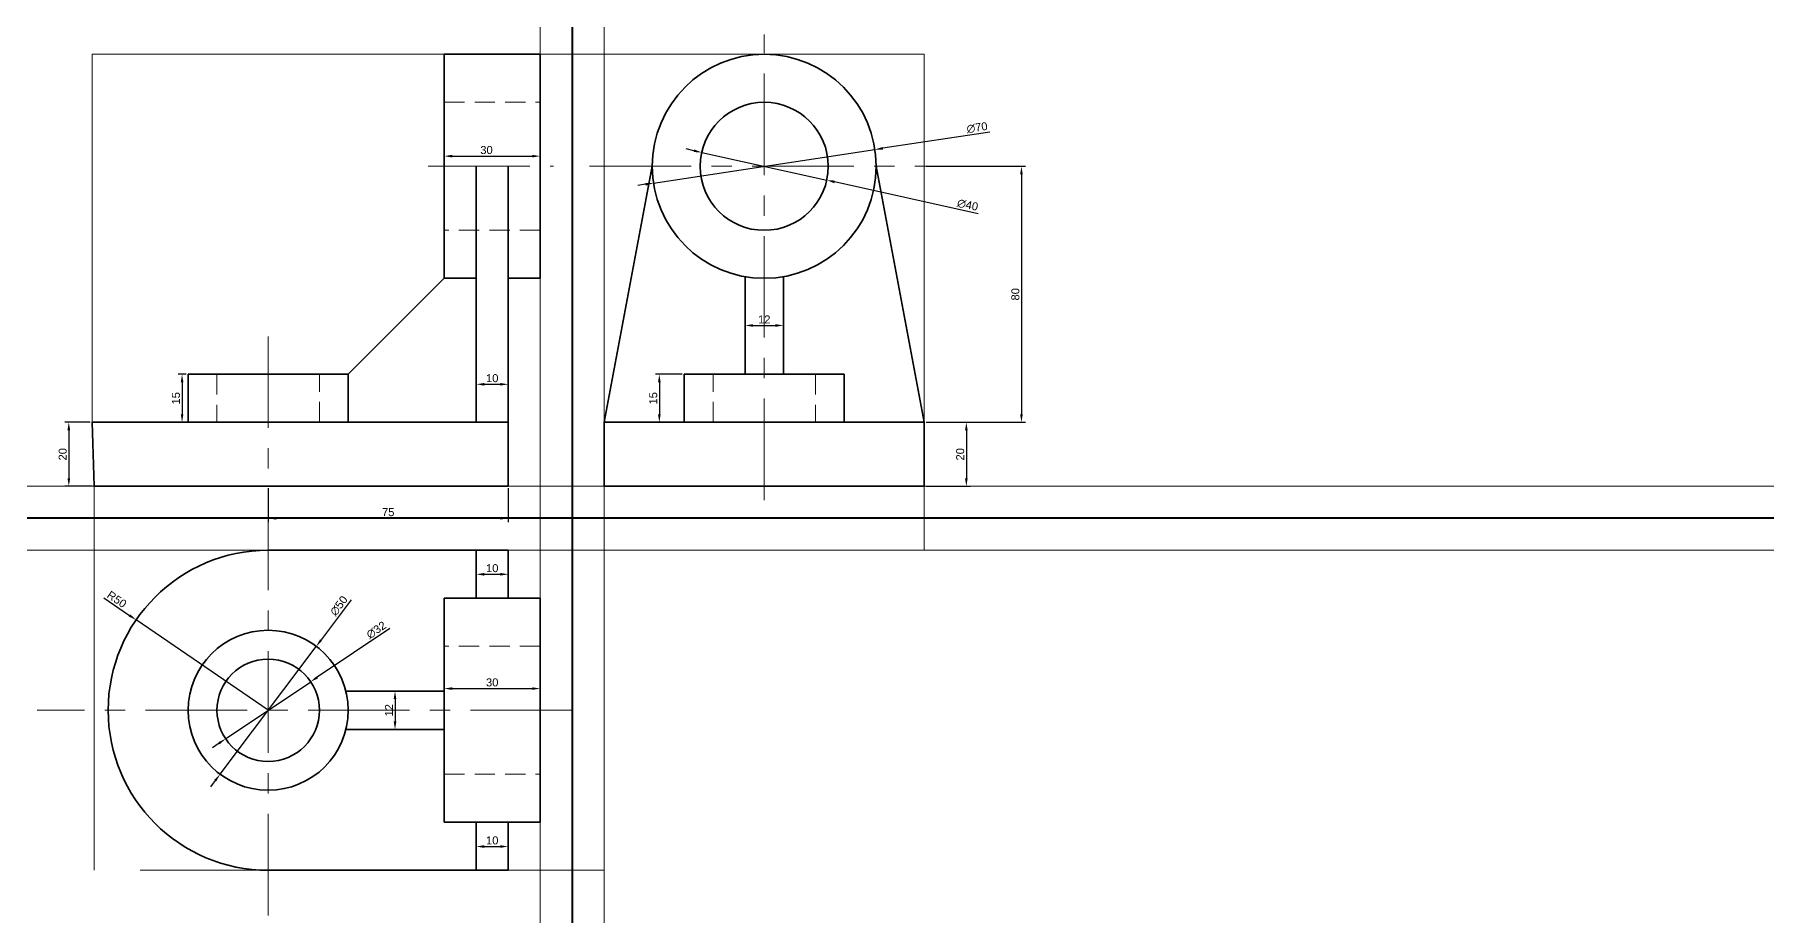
# Model space of a CAD drawing. Header units: millimetres. Extents: x 2450 to 7334, y 2362 to 2656.
# Drawn here: x 4351 to 4892, y 2362 to 2637 of the extents above; entities that cross this region are included whole.
import ezdxf

# ---------------------------------------------------------------- set-up
doc = ezdxf.new("R2010")
doc.units = ezdxf.units.MM
doc.linetypes.add('CENTER', pattern=[50.8, 31.75, -6.35, 6.35, -6.35])
doc.linetypes.add('HIDDEN', pattern=[9.525, 6.35, -3.175])
for name, color, linetype, lineweight in [('Centre line', 1, 'CENTER', 20), ('Constructn line', 251, 'Continuous', 9), ('Dimension line', 6, 'Continuous', 15), ('Hidden line', 3, 'HIDDEN', 20), ('Object line', 7, 'Continuous', 35), ('XY axis', 2, 'Continuous', 40)]:
    doc.layers.add(name, color=color, linetype=linetype, lineweight=lineweight)
doc.styles.get("Standard").update_dxf_attribs({"font": ''})
doc.styles.get('Standard').set_extended_font_data('Arial')
doc.dimstyles.new('ISO-25', dxfattribs={"dimtxt": 2.5, "dimasz": 2.5, "dimexe": 1.25, "dimexo": 0.625, "dimtad": 1, "dimtxsty": 'Standard', "dimcen": 2.5, "dimadec": 0, "dimazin": 0, "dimtfac": 1, "dimtmove": 0, "dimatfit": 3, "dimfxl": 1, "dimarcsym": 0})

# ---------------------------------------------------------------- blocks, each defined once
blk = doc.blocks.new('*D61')
at = {"layer": 'Defpoints', "color": 0, "transparency": 16777216}
for p in [(4368.57, 2516.02), (4361.27, 2496.02), (4369.22, 2496.02)]:
    blk.add_point(p, dxfattribs=at)
at = {"layer": 'Dimension line', "color": 0, "lineweight": -2, "transparency": 16777216}
for p, q in [((4367.94, 2516.02), (4360.02, 2516.02)), ((4361.27, 2513.52), (4361.27, 2498.52)), ((4368.6, 2496.02), (4360.02, 2496.02))]:
    blk.add_line(p, q, dxfattribs=at)
at = {"layer": 'Dimension line', "color": 0, "transparency": 16777216}
for points in [[(4360.85, 2513.52), (4361.69, 2513.52), (4361.27, 2516.02)], [(4360.85, 2498.52), (4361.69, 2498.52), (4361.27, 2496.02)]]:
    blk.add_solid(points, dxfattribs=at)
at = {"layer": 'Dimension line', "color": 0, "transparency": 16777216, "insert": (4359.37, 2506.02), "char_height": 2.5, "attachment_point": 5, "rotation": 90}
blk.add_mtext('20', dxfattribs=at)
blk = doc.blocks.new('*D62')
at = {"layer": 'Defpoints', "color": 0, "transparency": 16777216}
for p in [(4508.57, 2599.2), (4478.57, 2596.02), (4508.57, 2596.02)]:
    blk.add_point(p, dxfattribs=at)
at = {"layer": 'Dimension line', "color": 0, "lineweight": -2, "transparency": 16777216}
for p, q in [((4478.57, 2596.64), (4478.57, 2600.45)), ((4481.07, 2599.2), (4506.07, 2599.2)), ((4508.57, 2596.64), (4508.57, 2600.45))]:
    blk.add_line(p, q, dxfattribs=at)
at = {"layer": 'Dimension line', "color": 0, "transparency": 16777216}
for points in [[(4481.07, 2599.61), (4481.07, 2598.78), (4478.57, 2599.2)], [(4506.07, 2599.61), (4506.07, 2598.78), (4508.57, 2599.2)]]:
    blk.add_solid(points, dxfattribs=at)
at = {"layer": 'Dimension line', "color": 0, "transparency": 16777216, "insert": (4491.78, 2601.1), "char_height": 2.5, "attachment_point": 5}
blk.add_mtext('30', dxfattribs=at)
blk = doc.blocks.new('*D63')
at = {"layer": 'Defpoints', "color": 0, "transparency": 16777216}
for p in [(4498.57, 2527.9), (4488.57, 2516.02), (4498.57, 2516.02)]:
    blk.add_point(p, dxfattribs=at)
at = {"layer": 'Dimension line', "color": 0, "lineweight": -2, "transparency": 16777216}
for p, q in [((4488.57, 2516.64), (4488.57, 2529.15)), ((4491.07, 2527.9), (4496.07, 2527.9)), ((4498.57, 2516.64), (4498.57, 2529.15))]:
    blk.add_line(p, q, dxfattribs=at)
at = {"layer": 'Dimension line', "color": 0, "transparency": 16777216}
for points in [[(4491.07, 2528.31), (4491.07, 2527.48), (4488.57, 2527.9)], [(4496.07, 2528.31), (4496.07, 2527.48), (4498.57, 2527.9)]]:
    blk.add_solid(points, dxfattribs=at)
at = {"layer": 'Dimension line', "color": 0, "transparency": 16777216, "insert": (4493.57, 2529.8), "char_height": 2.5, "attachment_point": 5}
blk.add_mtext('10', dxfattribs=at)
blk = doc.blocks.new('*D64')
at = {"layer": 'Defpoints', "color": 0, "transparency": 16777216}
for p in [(4398.57, 2531.02), (4396.66, 2516.02), (4398.57, 2516.02)]:
    blk.add_point(p, dxfattribs=at)
at = {"layer": 'Dimension line', "color": 0, "lineweight": -2, "transparency": 16777216}
for p, q in [((4397.94, 2531.02), (4395.41, 2531.02)), ((4396.66, 2528.52), (4396.66, 2518.52)), ((4397.94, 2516.02), (4395.41, 2516.02))]:
    blk.add_line(p, q, dxfattribs=at)
at = {"layer": 'Dimension line', "color": 0, "transparency": 16777216}
for points in [[(4396.25, 2528.52), (4397.08, 2528.52), (4396.66, 2531.02)], [(4396.25, 2518.52), (4397.08, 2518.52), (4396.66, 2516.02)]]:
    blk.add_solid(points, dxfattribs=at)
at = {"layer": 'Dimension line', "color": 0, "transparency": 16777216, "insert": (4394.76, 2523.52), "char_height": 2.5, "attachment_point": 5, "rotation": 90}
blk.add_mtext('15', dxfattribs=at)
blk = doc.blocks.new('*D65')
at = {"layer": 'Defpoints', "color": 0, "transparency": 16777216}
for p in [(4423.57, 2496.02), (4498.57, 2496.02), (4498.57, 2486.02)]:
    blk.add_point(p, dxfattribs=at)
at = {"layer": 'Dimension line', "color": 0, "lineweight": -2, "transparency": 16777216}
for p, q in [((4423.57, 2495.39), (4423.57, 2484.77)), ((4498.57, 2495.39), (4498.57, 2484.77)), ((4426.07, 2486.02), (4496.07, 2486.02))]:
    blk.add_line(p, q, dxfattribs=at)
at = {"layer": 'Dimension line', "color": 0, "transparency": 16777216}
for points in [[(4426.07, 2486.44), (4426.07, 2485.6), (4423.57, 2486.02)], [(4496.07, 2486.44), (4496.07, 2485.6), (4498.57, 2486.02)]]:
    blk.add_solid(points, dxfattribs=at)
at = {"layer": 'Dimension line', "color": 0, "transparency": 16777216, "insert": (4461.07, 2487.92), "char_height": 2.5, "attachment_point": 5}
blk.add_mtext('75', dxfattribs=at)
blk = doc.blocks.new('*D66')
at = {"layer": 'Defpoints', "color": 0, "transparency": 16777216}
for p in [(4559.04, 2600.35), (4598.09, 2591.69)]:
    blk.add_point(p, dxfattribs=at)
at = {"layer": 'Dimension line', "color": 0, "lineweight": -2, "transparency": 16777216}
for p, q in [((4556.6, 2600.89), (4554.16, 2601.43)), ((4559.04, 2600.35), (4598.09, 2591.69)), ((4645.4, 2581.2), (4600.53, 2591.15))]:
    blk.add_line(p, q, dxfattribs=at)
at = {"layer": 'Dimension line', "color": 0, "transparency": 16777216}
for points in [[(4556.69, 2601.3), (4556.51, 2600.48), (4559.04, 2600.35)], [(4600.62, 2591.56), (4600.44, 2590.74), (4598.09, 2591.69)]]:
    blk.add_solid(points, dxfattribs=at)
at = {"layer": 'Dimension line', "color": 0, "transparency": 16777216, "insert": (4642.14, 2583.94), "char_height": 2.5, "attachment_point": 5, "rotation": 347.4985}
blk.add_mtext('∅40', dxfattribs=at)
blk = doc.blocks.new('*D67')
at = {"layer": 'Defpoints', "color": 0, "transparency": 16777216}
for p in [(4613.17, 2601.27), (4543.96, 2590.77)]:
    blk.add_point(p, dxfattribs=at)
at = {"layer": 'Dimension line', "color": 0, "lineweight": -2, "transparency": 16777216}
for p, q in [((4649.11, 2606.72), (4615.64, 2601.64)), ((4543.96, 2590.77), (4613.17, 2601.27)), ((4541.49, 2590.4), (4539.02, 2590.02))]:
    blk.add_line(p, q, dxfattribs=at)
at = {"layer": 'Dimension line', "color": 0, "transparency": 16777216}
for points in [[(4615.58, 2602.05), (4615.7, 2601.23), (4613.17, 2601.27)], [(4541.43, 2590.81), (4541.55, 2589.98), (4543.96, 2590.77)]]:
    blk.add_solid(points, dxfattribs=at)
at = {"layer": 'Dimension line', "color": 0, "transparency": 16777216, "insert": (4645.08, 2608.1), "char_height": 2.5, "attachment_point": 5, "rotation": 8.6241}
blk.add_mtext('∅70', dxfattribs=at)
blk = doc.blocks.new('*D68')
at = {"layer": 'Defpoints', "color": 0, "transparency": 16777216}
for p in [(4572.57, 2546.28), (4584.57, 2546.28), (4584.57, 2546.28)]:
    blk.add_point(p, dxfattribs=at)
at = {"layer": 'Dimension line', "color": 0, "lineweight": -2, "transparency": 16777216}
for p, q in [((4572.57, 2546.9), (4572.57, 2547.53)), ((4575.07, 2546.28), (4582.07, 2546.28)), ((4584.57, 2546.9), (4584.57, 2547.53))]:
    blk.add_line(p, q, dxfattribs=at)
at = {"layer": 'Dimension line', "color": 0, "transparency": 16777216}
for points in [[(4575.07, 2546.69), (4575.07, 2545.86), (4572.57, 2546.28)], [(4582.07, 2546.69), (4582.07, 2545.86), (4584.57, 2546.28)]]:
    blk.add_solid(points, dxfattribs=at)
at = {"layer": 'Dimension line', "color": 0, "transparency": 16777216, "insert": (4578.57, 2548.16), "char_height": 2.5, "attachment_point": 5}
blk.add_mtext('12', dxfattribs=at)
blk = doc.blocks.new('*D69')
at = {"layer": 'Defpoints', "color": 0, "transparency": 16777216}
for p in [(4553.57, 2531.02), (4545.79, 2516.02), (4553.57, 2516.02)]:
    blk.add_point(p, dxfattribs=at)
at = {"layer": 'Dimension line', "color": 0, "lineweight": -2, "transparency": 16777216}
for p, q in [((4552.94, 2531.02), (4544.54, 2531.02)), ((4545.79, 2528.52), (4545.79, 2518.52)), ((4552.94, 2516.02), (4544.54, 2516.02))]:
    blk.add_line(p, q, dxfattribs=at)
at = {"layer": 'Dimension line', "color": 0, "transparency": 16777216}
for points in [[(4545.38, 2528.52), (4546.21, 2528.52), (4545.79, 2531.02)], [(4545.38, 2518.52), (4546.21, 2518.52), (4545.79, 2516.02)]]:
    blk.add_solid(points, dxfattribs=at)
at = {"layer": 'Dimension line', "color": 0, "transparency": 16777216, "insert": (4543.89, 2523.52), "char_height": 2.5, "attachment_point": 5, "rotation": 90}
blk.add_mtext('15', dxfattribs=at)
blk = doc.blocks.new('*D70')
at = {"layer": 'Defpoints', "color": 0, "transparency": 16777216}
for p in [(4628.57, 2516.02), (4628.57, 2496.02), (4641.72, 2496.02)]:
    blk.add_point(p, dxfattribs=at)
at = {"layer": 'Dimension line', "color": 0, "lineweight": -2, "transparency": 16777216}
for p, q in [((4629.19, 2516.02), (4642.97, 2516.02)), ((4641.72, 2513.52), (4641.72, 2498.52)), ((4629.19, 2496.02), (4642.97, 2496.02))]:
    blk.add_line(p, q, dxfattribs=at)
at = {"layer": 'Dimension line', "color": 0, "transparency": 16777216}
for points in [[(4641.3, 2513.52), (4642.13, 2513.52), (4641.72, 2516.02)], [(4641.3, 2498.52), (4642.13, 2498.52), (4641.72, 2496.02)]]:
    blk.add_solid(points, dxfattribs=at)
at = {"layer": 'Dimension line', "color": 0, "transparency": 16777216, "insert": (4639.81, 2506.02), "char_height": 2.5, "attachment_point": 5, "rotation": 90}
blk.add_mtext('20', dxfattribs=at)
blk = doc.blocks.new('*D71')
at = {"layer": 'Defpoints', "color": 0, "transparency": 16777216}
for p in [(4628.57, 2596.02), (4628.57, 2516.02), (4658.94, 2516.02)]:
    blk.add_point(p, dxfattribs=at)
at = {"layer": 'Dimension line', "color": 0, "lineweight": -2, "transparency": 16777216}
for p, q in [((4629.19, 2596.02), (4660.19, 2596.02)), ((4658.94, 2593.52), (4658.94, 2518.52)), ((4629.19, 2516.02), (4660.19, 2516.02))]:
    blk.add_line(p, q, dxfattribs=at)
at = {"layer": 'Dimension line', "color": 0, "transparency": 16777216}
for points in [[(4658.52, 2593.52), (4659.36, 2593.52), (4658.94, 2596.02)], [(4658.52, 2518.52), (4659.36, 2518.52), (4658.94, 2516.02)]]:
    blk.add_solid(points, dxfattribs=at)
at = {"layer": 'Dimension line', "color": 0, "transparency": 16777216, "insert": (4657.04, 2556.02), "char_height": 2.5, "attachment_point": 5, "rotation": 90}
blk.add_mtext('80', dxfattribs=at)
blk = doc.blocks.new('*D72')
at = {"layer": 'Defpoints', "color": 0, "transparency": 16777216}
for p in [(4436.85, 2434.94), (4410.28, 2417.1)]:
    blk.add_point(p, dxfattribs=at)
at = {"layer": 'Dimension line', "color": 0, "lineweight": -2, "transparency": 16777216}
for p, q in [((4461.58, 2451.55), (4438.92, 2436.33)), ((4410.28, 2417.1), (4436.85, 2434.94)), ((4408.21, 2415.7), (4406.13, 2414.31))]:
    blk.add_line(p, q, dxfattribs=at)
at = {"layer": 'Dimension line', "color": 0, "transparency": 16777216}
for points in [[(4438.69, 2436.68), (4439.16, 2435.99), (4436.85, 2434.94)], [(4407.98, 2416.05), (4408.44, 2415.36), (4410.28, 2417.1)]]:
    blk.add_solid(points, dxfattribs=at)
at = {"layer": 'Dimension line', "color": 0, "transparency": 16777216, "insert": (4457.36, 2451.09), "char_height": 2.5, "attachment_point": 5, "rotation": 33.8861}
blk.add_mtext('∅32', dxfattribs=at)
blk = doc.blocks.new('*D73')
at = {"layer": 'Defpoints', "color": 0, "transparency": 16777216}
for p in [(4438.6, 2445.99), (4408.53, 2406.04)]:
    blk.add_point(p, dxfattribs=at)
at = {"layer": 'Dimension line', "color": 0, "lineweight": -2, "transparency": 16777216}
for p, q in [((4449.52, 2460.5), (4440.1, 2447.99)), ((4408.53, 2406.04), (4438.6, 2445.99)), ((4407.03, 2404.05), (4405.53, 2402.05))]:
    blk.add_line(p, q, dxfattribs=at)
at = {"layer": 'Dimension line', "color": 0, "transparency": 16777216}
for points in [[(4439.77, 2448.24), (4440.43, 2447.74), (4438.6, 2445.99)], [(4406.7, 2404.3), (4407.36, 2403.8), (4408.53, 2406.04)]]:
    blk.add_solid(points, dxfattribs=at)
at = {"layer": 'Dimension line', "color": 0, "transparency": 16777216, "insert": (4445.67, 2458.67), "char_height": 2.5, "attachment_point": 5, "rotation": 53.036}
blk.add_mtext('∅50', dxfattribs=at)
blk = doc.blocks.new('*D74')
at = {"layer": 'Defpoints', "color": 0, "transparency": 16777216}
for p in [(4478.57, 2432.02), (4508.57, 2432.8), (4508.57, 2432.02)]:
    blk.add_point(p, dxfattribs=at)
at = {"layer": 'Dimension line', "color": 0, "lineweight": -2, "transparency": 16777216}
for p, q in [((4478.57, 2432.64), (4478.57, 2434.05)), ((4481.07, 2432.8), (4506.07, 2432.8)), ((4508.57, 2432.64), (4508.57, 2434.05))]:
    blk.add_line(p, q, dxfattribs=at)
at = {"layer": 'Dimension line', "color": 0, "transparency": 16777216}
for points in [[(4481.07, 2433.22), (4481.07, 2432.39), (4478.57, 2432.8)], [(4506.07, 2433.22), (4506.07, 2432.39), (4508.57, 2432.8)]]:
    blk.add_solid(points, dxfattribs=at)
at = {"layer": 'Dimension line', "color": 0, "transparency": 16777216, "insert": (4493.57, 2434.71), "char_height": 2.5, "attachment_point": 5}
blk.add_mtext('30', dxfattribs=at)
blk = doc.blocks.new('*D75')
at = {"layer": 'Defpoints', "color": 0, "transparency": 16777216}
for p in [(4382.3, 2454.25), (4423.57, 2426.02)]:
    blk.add_point(p, dxfattribs=at)
at = {"layer": 'Dimension line', "color": 0, "lineweight": -2, "transparency": 16777216}
for p, q in [((4372.22, 2461.15), (4380.24, 2455.67)), ((4423.57, 2426.02), (4382.3, 2454.25))]:
    blk.add_line(p, q, dxfattribs=at)
at = {"layer": 'Dimension line', "color": 0, "transparency": 16777216}
blk.add_solid([(4380.47, 2456.01), (4380, 2455.32), (4382.3, 2454.25)], dxfattribs=at)
at = {"layer": 'Dimension line', "color": 0, "transparency": 16777216, "insert": (4376.27, 2460.68), "char_height": 2.5, "attachment_point": 5, "rotation": 325.6178}
blk.add_mtext('R50', dxfattribs=at)
blk = doc.blocks.new('*D76')
at = {"layer": 'Defpoints', "color": 0, "transparency": 16777216}
for p in [(4463.2, 2432.02), (4463.2, 2420.02), (4463.2, 2420.02)]:
    blk.add_point(p, dxfattribs=at)
at = {"layer": 'Dimension line', "color": 0, "lineweight": -2, "transparency": 16777216}
for p, q in [((4463.82, 2432.02), (4464.45, 2432.02)), ((4463.2, 2429.52), (4463.2, 2422.52)), ((4463.82, 2420.02), (4464.45, 2420.02))]:
    blk.add_line(p, q, dxfattribs=at)
at = {"layer": 'Dimension line', "color": 0, "transparency": 16777216}
for points in [[(4462.78, 2429.52), (4463.62, 2429.52), (4463.2, 2432.02)], [(4462.78, 2422.52), (4463.62, 2422.52), (4463.2, 2420.02)]]:
    blk.add_solid(points, dxfattribs=at)
at = {"layer": 'Dimension line', "color": 0, "transparency": 16777216, "insert": (4461.32, 2426.02), "char_height": 2.5, "attachment_point": 5, "rotation": 90}
blk.add_mtext('12', dxfattribs=at)
blk = doc.blocks.new('*D77')
at = {"layer": 'Defpoints', "color": 0, "transparency": 16777216}
for p in [(4488.57, 2476.02), (4498.57, 2476.02), (4498.57, 2468.52)]:
    blk.add_point(p, dxfattribs=at)
at = {"layer": 'Dimension line', "color": 0, "lineweight": -2, "transparency": 16777216}
for p, q in [((4488.57, 2475.39), (4488.57, 2467.27)), ((4498.57, 2475.39), (4498.57, 2467.27)), ((4491.07, 2468.52), (4496.07, 2468.52))]:
    blk.add_line(p, q, dxfattribs=at)
at = {"layer": 'Dimension line', "color": 0, "transparency": 16777216}
for points in [[(4491.07, 2468.94), (4491.07, 2468.1), (4488.57, 2468.52)], [(4496.07, 2468.94), (4496.07, 2468.1), (4498.57, 2468.52)]]:
    blk.add_solid(points, dxfattribs=at)
at = {"layer": 'Dimension line', "color": 0, "transparency": 16777216, "insert": (4493.57, 2470.42), "char_height": 2.5, "attachment_point": 5}
blk.add_mtext('10', dxfattribs=at)
blk = doc.blocks.new('*D78')
at = {"layer": 'Defpoints', "color": 0, "transparency": 16777216}
for p in [(4488.57, 2383.52), (4498.57, 2383.52), (4498.57, 2383.44)]:
    blk.add_point(p, dxfattribs=at)
at = {"layer": 'Dimension line', "color": 0, "lineweight": -2, "transparency": 16777216}
for p, q in [((4488.57, 2382.89), (4488.57, 2382.19)), ((4491.07, 2383.44), (4496.07, 2383.44)), ((4498.57, 2382.89), (4498.57, 2382.19))]:
    blk.add_line(p, q, dxfattribs=at)
at = {"layer": 'Dimension line', "color": 0, "transparency": 16777216}
for points in [[(4491.07, 2383.85), (4491.07, 2383.02), (4488.57, 2383.44)], [(4496.07, 2383.85), (4496.07, 2383.02), (4498.57, 2383.44)]]:
    blk.add_solid(points, dxfattribs=at)
at = {"layer": 'Dimension line', "color": 0, "transparency": 16777216, "insert": (4493.57, 2385.34), "char_height": 2.5, "attachment_point": 5}
blk.add_mtext('10', dxfattribs=at)

msp = doc.modelspace()

# ---------------------------------------------------------------- linework, layer by layer
at = {"layer": 'Centre line'}
for p, q in [((4578.565, 2491.67), (4578.565, 2637.173)), ((4578.565, 2491.67), (4578.565, 2637.173)), ((4473.563, 2596.019), (4512.711, 2596.019)), ((4473.563, 2596.019), (4512.711, 2596.019)), ((4473.563, 2596.019), (4512.711, 2596.019)), ((4473.563, 2596.019), (4512.711, 2596.019)), ((4524.004, 2596.019), (4628.565, 2596.019)), ((4524.004, 2596.019), (4628.565, 2596.019)), ((4628.565, 2596.019), (4649.729, 2596.019)), ((4423.565, 2361.922), (4423.565, 2542.803)), ((4518.565, 2426.019), (4351.394, 2426.019))]:
    msp.add_line(p, q, dxfattribs=at)
at = {"layer": 'Constructn line'}
for p, q in [((4368.565, 2516.019), (4368.565, 2631.019)), ((4368.565, 2631.019), (4383.565, 2631.019)), ((4368.565, 2516.019), (4368.565, 2631.019)), ((4368.565, 2631.019), (4383.565, 2631.019)), ((4368.565, 2516.019), (4368.565, 2631.019)), ((4368.565, 2631.019), (4383.565, 2631.019)), ((4368.565, 2516.019), (4368.565, 2631.019)), ((4368.565, 2631.019), (4383.565, 2631.019)), ((4383.565, 2631.019), (4628.565, 2631.019)), ((4383.565, 2631.019), (4628.565, 2631.019)), ((4628.565, 2476.019), (4628.565, 2631.019)), ((3837.958, 2496.019), (5904.86, 2496.019)), ((4369.223, 2376.019), (4369.223, 2496.019)), ((4383.565, 2376.019), (4528.565, 2376.019))]:
    msp.add_line(p, q, dxfattribs=at)
msp.add_xline((4528.565, 2664.588), (0, -1), dxfattribs=at)
for p, direction in [((4508.565, 2496.019), (0, 1)), ((4508.565, 2496.019), (0, -1)), ((3837.958, 2476.019), (1, 0))]:
    msp.add_ray(p, direction, dxfattribs=at)
at = {"layer": 'Hidden line'}
for p, q in [((4478.565, 2616.019), (4508.565, 2616.019)), ((4478.565, 2616.019), (4508.565, 2616.019)), ((4478.565, 2616.019), (4508.565, 2616.019)), ((4478.565, 2616.019), (4508.565, 2616.019)), ((4508.565, 2576.019), (4478.565, 2576.019)), ((4508.565, 2576.019), (4478.565, 2576.019)), ((4508.565, 2576.019), (4478.565, 2576.019)), ((4508.565, 2576.019), (4478.565, 2576.019)), ((4407.565, 2531.019), (4407.565, 2516.019)), ((4407.565, 2531.019), (4407.565, 2516.019)), ((4407.565, 2531.019), (4407.565, 2516.019)), ((4407.565, 2531.019), (4407.565, 2516.019)), ((4439.565, 2516.019), (4439.565, 2531.019)), ((4439.565, 2516.019), (4439.565, 2531.019)), ((4439.565, 2516.019), (4439.565, 2531.019)), ((4439.565, 2516.019), (4439.565, 2531.019)), ((4562.565, 2516.019), (4562.565, 2531.019)), ((4562.565, 2516.019), (4562.565, 2531.019)), ((4594.565, 2531.019), (4594.565, 2516.019)), ((4594.565, 2531.019), (4594.565, 2516.019)), ((4508.565, 2446.019), (4478.565, 2446.019)), ((4478.565, 2406.019), (4508.565, 2406.019))]:
    msp.add_line(p, q, dxfattribs=at)
at = {"layer": 'Object line'}
for p, q in [((4508.565, 2631.019), (4478.565, 2631.019)), ((4478.565, 2631.019), (4478.565, 2561.019)), ((4508.565, 2631.019), (4478.565, 2631.019)), ((4478.565, 2631.019), (4478.565, 2561.019)), ((4508.565, 2631.019), (4478.565, 2631.019)), ((4478.565, 2631.019), (4478.565, 2561.019)), ((4508.565, 2631.019), (4478.565, 2631.019)), ((4478.565, 2631.019), (4478.565, 2561.019)), ((4508.565, 2561.019), (4508.565, 2631.019)), ((4508.565, 2561.019), (4508.565, 2631.019)), ((4508.565, 2561.019), (4508.565, 2631.019)), ((4508.565, 2561.019), (4508.565, 2631.019)), ((4478.565, 2596.019), (4478.565, 2616.019)), ((4478.565, 2596.019), (4478.565, 2616.019)), ((4478.565, 2596.019), (4478.565, 2616.019)), ((4478.565, 2596.019), (4478.565, 2616.019)), ((4508.565, 2616.019), (4508.565, 2576.019)), ((4508.565, 2616.019), (4508.565, 2576.019)), ((4508.565, 2616.019), (4508.565, 2576.019)), ((4508.565, 2616.019), (4508.565, 2576.019)), ((4488.565, 2516.019), (4488.565, 2596.019)), ((4488.565, 2516.019), (4488.565, 2596.019)), ((4488.565, 2516.019), (4488.565, 2596.019)), ((4488.565, 2516.019), (4488.565, 2596.019)), ((4498.565, 2596.019), (4498.565, 2496.019)), ((4498.565, 2596.019), (4498.565, 2496.019)), ((4498.565, 2596.019), (4498.565, 2496.019)), ((4498.565, 2596.019), (4498.565, 2496.019)), ((4543.565, 2596.019), (4528.565, 2516.019)), ((4543.565, 2596.019), (4528.565, 2516.019)), ((4613.565, 2596.019), (4628.565, 2516.019)), ((4613.565, 2596.019), (4628.565, 2516.019)), ((4448.565, 2531.019), (4478.565, 2561.019)), ((4448.565, 2531.019), (4478.565, 2561.019)), ((4448.565, 2531.019), (4478.565, 2561.019)), ((4448.565, 2531.019), (4478.565, 2561.019)), ((4478.565, 2561.019), (4488.565, 2561.019)), ((4478.565, 2561.019), (4488.565, 2561.019)), ((4478.565, 2561.019), (4488.565, 2561.019)), ((4478.565, 2561.019), (4488.565, 2561.019)), ((4498.565, 2561.019), (4508.565, 2561.019)), ((4498.565, 2561.019), (4508.565, 2561.019)), ((4498.565, 2561.019), (4508.565, 2561.019)), ((4498.565, 2561.019), (4508.565, 2561.019)), ((4572.565, 2561.537), (4572.565, 2531.019)), ((4572.565, 2561.537), (4572.565, 2531.019)), ((4584.565, 2531.019), (4584.565, 2561.537)), ((4584.565, 2531.019), (4584.565, 2561.537)), ((4448.565, 2531.019), (4398.565, 2531.019)), ((4398.565, 2531.019), (4398.565, 2516.019)), ((4448.565, 2531.019), (4398.565, 2531.019)), ((4398.565, 2531.019), (4398.565, 2516.019)), ((4448.565, 2531.019), (4398.565, 2531.019)), ((4398.565, 2531.019), (4398.565, 2516.019)), ((4448.565, 2531.019), (4398.565, 2531.019)), ((4398.565, 2531.019), (4398.565, 2516.019)), ((4439.565, 2531.019), (4407.565, 2531.019)), ((4439.565, 2531.019), (4407.565, 2531.019)), ((4439.565, 2531.019), (4407.565, 2531.019)), ((4439.565, 2531.019), (4407.565, 2531.019)), ((4448.565, 2516.019), (4448.565, 2531.019)), ((4448.565, 2516.019), (4448.565, 2531.019)), ((4448.565, 2516.019), (4448.565, 2531.019)), ((4448.565, 2516.019), (4448.565, 2531.019)), ((4603.565, 2531.019), (4553.565, 2531.019)), ((4553.565, 2531.019), (4553.565, 2516.019)), ((4603.565, 2531.019), (4553.565, 2531.019)), ((4553.565, 2531.019), (4553.565, 2516.019)), ((4562.565, 2531.019), (4594.565, 2531.019)), ((4562.565, 2531.019), (4594.565, 2531.019)), ((4584.565, 2531.019), (4572.565, 2531.019)), ((4584.565, 2531.019), (4572.565, 2531.019)), ((4578.565, 2531.019), (4584.565, 2531.019)), ((4578.565, 2531.019), (4584.565, 2531.019)), ((4578.565, 2531.019), (4590.565, 2531.019)), ((4578.565, 2531.019), (4584.565, 2531.019)), ((4578.565, 2531.019), (4584.565, 2531.019)), ((4578.565, 2531.019), (4584.565, 2531.019)), ((4578.565, 2531.019), (4590.565, 2531.019)), ((4578.565, 2531.019), (4584.565, 2531.019)), ((4603.565, 2516.019), (4603.565, 2531.019)), ((4603.565, 2516.019), (4603.565, 2531.019)), ((4368.565, 2516.019), (4368.565, 2516.019)), ((4368.565, 2516.019), (4398.565, 2516.019)), ((4368.565, 2516.019), (4369.223, 2496.019)), ((4368.565, 2516.019), (4368.565, 2516.019)), ((4368.565, 2516.019), (4398.565, 2516.019)), ((4368.565, 2516.019), (4369.223, 2496.019)), ((4368.565, 2516.019), (4368.565, 2516.019)), ((4368.565, 2516.019), (4398.565, 2516.019)), ((4368.565, 2516.019), (4369.223, 2496.019)), ((4368.565, 2516.019), (4368.565, 2516.019)), ((4368.565, 2516.019), (4398.565, 2516.019)), ((4368.565, 2516.019), (4369.223, 2496.019)), ((4398.565, 2516.019), (4423.565, 2516.019)), ((4398.565, 2516.019), (4423.565, 2516.019)), ((4398.565, 2516.019), (4423.565, 2516.019)), ((4398.565, 2516.019), (4423.565, 2516.019)), ((4423.565, 2516.019), (4498.565, 2516.019)), ((4423.565, 2516.019), (4448.565, 2516.019)), ((4423.565, 2516.019), (4439.565, 2516.019)), ((4423.565, 2516.019), (4498.565, 2516.019)), ((4423.565, 2516.019), (4448.565, 2516.019)), ((4423.565, 2516.019), (4439.565, 2516.019)), ((4423.565, 2516.019), (4498.565, 2516.019)), ((4423.565, 2516.019), (4448.565, 2516.019)), ((4423.565, 2516.019), (4439.565, 2516.019)), ((4423.565, 2516.019), (4498.565, 2516.019)), ((4423.565, 2516.019), (4448.565, 2516.019)), ((4423.565, 2516.019), (4439.565, 2516.019)), ((4528.565, 2516.019), (4628.565, 2516.019)), ((4528.565, 2516.019), (4528.565, 2496.019)), ((4528.565, 2516.019), (4628.565, 2516.019)), ((4528.565, 2516.019), (4528.565, 2496.019)), ((4553.565, 2516.019), (4562.565, 2516.019)), ((4553.565, 2516.019), (4562.565, 2516.019)), ((4578.565, 2516.019), (4603.565, 2516.019)), ((4578.565, 2516.019), (4603.565, 2516.019)), ((4628.565, 2516.019), (4628.565, 2496.019)), ((4628.565, 2516.019), (4628.565, 2496.019)), ((4423.565, 2496.019), (4369.223, 2496.019)), ((4423.565, 2496.019), (4369.223, 2496.019)), ((4423.565, 2496.019), (4369.223, 2496.019)), ((4423.565, 2496.019), (4369.223, 2496.019)), ((4498.565, 2496.019), (4423.565, 2496.019)), ((4498.565, 2496.019), (4423.565, 2496.019)), ((4498.565, 2496.019), (4423.565, 2496.019)), ((4498.565, 2496.019), (4423.565, 2496.019)), ((4498.565, 2496.019), (4488.565, 2496.019)), ((4498.565, 2496.019), (4488.565, 2496.019)), ((4498.565, 2496.019), (4488.565, 2496.019)), ((4498.565, 2496.019), (4488.565, 2496.019)), ((4528.565, 2496.019), (4628.565, 2496.019)), ((4528.565, 2496.019), (4628.565, 2496.019)), ((4498.565, 2476.019), (4423.565, 2476.019)), ((4488.565, 2461.019), (4488.565, 2476.019)), ((4498.565, 2476.019), (4498.565, 2461.019)), ((4478.565, 2461.019), (4478.565, 2391.019)), ((4478.565, 2461.019), (4483.565, 2461.019)), ((4498.565, 2461.019), (4483.565, 2461.019)), ((4498.565, 2461.019), (4488.565, 2461.019)), ((4508.565, 2461.019), (4498.565, 2461.019)), ((4508.565, 2391.019), (4508.565, 2461.019)), ((4478.565, 2446.019), (4478.565, 2406.019)), ((4508.565, 2426.019), (4508.565, 2446.019)), ((4447.834, 2432.019), (4478.565, 2432.019)), ((4478.565, 2432.019), (4478.565, 2420.019)), ((4478.565, 2420.019), (4447.834, 2420.019)), ((4478.565, 2391.019), (4483.565, 2391.019)), ((4483.565, 2391.019), (4508.565, 2391.019)), ((4488.565, 2391.019), (4488.565, 2376.019)), ((4498.565, 2391.019), (4498.565, 2376.019)), ((4498.565, 2376.019), (4423.565, 2376.019))]:
    msp.add_line(p, q, dxfattribs=at)
for centre, radius in [((4578.565, 2596.019), 35), ((4578.565, 2596.019), 35), ((4578.565, 2596.019), 20), ((4578.565, 2596.019), 20), ((4423.565, 2426.019), 25), ((4423.565, 2426.019), 16)]:
    msp.add_circle(centre, radius, dxfattribs=at)
msp.add_arc((4423.565, 2426.019), 50, 90, 270, dxfattribs=at)
at = {"layer": 'XY axis'}
for p, direction in [((4518.565, 2664.588), (0, -1)), ((2524.833, 2486.019), (-1, 0))]:
    msp.add_xline(p, direction, dxfattribs=at)

# ---------------------------------------------------------------- dimensions: what is measured, and where the dimension line sits
at = {"layer": 'Dimension line'}
for p1, p2, picture, middle in [((4543.961, 2590.77), (4613.169, 2601.267), '*D67', (4645.377, 2606.152)), ((4559.039, 2600.348), (4598.091, 2591.689), '*D66', (4641.716, 2582.017)), ((4408.532, 2406.043), (4438.598, 2445.994), '*D73', (4447.248, 2457.488)), ((4410.283, 2417.098), (4436.847, 2434.939), '*D72', (4458.455, 2449.451))]:
    dim = msp.add_diameter_dim_2p(p1=p1, p2=p2, dimstyle='ISO-25', dxfattribs=at)
    dim.commit()
    dim.dimension.update_dxf_attribs({"geometry": picture, "text_midpoint": middle, "dimtype": 163})
dim = msp.add_linear_dim(base=(4508.565, 2599.198), p1=(4478.565, 2596.019), p2=(4508.565, 2596.019), dimstyle='ISO-25', dxfattribs=at)
dim.commit()
dim.dimension.update_dxf_attribs({"geometry": '*D62', "text_midpoint": (4491.78, 2599.198), "dimtype": 160})
for base, p1, p2, picture, middle in [((4658.94, 2516.019), (4628.565, 2596.019), (4628.565, 2516.019), '*D71', (4657.039, 2556.019)), ((4545.794, 2516.019), (4553.565, 2531.019), (4553.565, 2516.019), '*D69', (4543.892, 2523.519)), ((4361.271, 2496.019), (4368.565, 2516.019), (4369.223, 2496.019), '*D61', (4359.37, 2506.019)), ((4641.716, 2496.019), (4628.565, 2516.019), (4628.565, 2496.019), '*D70', (4639.814, 2506.019)), ((4463.2, 2420.019), (4463.2, 2432.019), (4463.2, 2420.019), '*D76', (4461.32, 2426.019))]:
    dim = msp.add_linear_dim(base=base, p1=p1, p2=p2, angle=90, dimstyle='ISO-25', dxfattribs=at)
    dim.commit()
    dim.dimension.update_dxf_attribs({"geometry": picture, "text_midpoint": middle})
for base, p1, p2, picture, middle in [((4584.565, 2546.278), (4572.565, 2546.278), (4584.565, 2546.278), '*D68', (4578.565, 2548.158)), ((4498.565, 2527.896), (4488.565, 2516.019), (4498.565, 2516.019), '*D63', (4493.565, 2529.797)), ((4498.565, 2486.019), (4423.565, 2496.019), (4498.565, 2496.019), '*D65', (4461.065, 2487.915)), ((4498.565, 2468.519), (4488.565, 2476.019), (4498.565, 2476.019), '*D77', (4493.565, 2470.42)), ((4508.565, 2432.804), (4478.565, 2432.019), (4508.565, 2432.019), '*D74', (4493.565, 2434.707)), ((4498.565, 2383.437), (4488.565, 2383.519), (4498.565, 2383.519), '*D78', (4493.565, 2385.338))]:
    dim = msp.add_linear_dim(base=base, p1=p1, p2=p2, dimstyle='ISO-25', dxfattribs=at)
    dim.commit()
    dim.dimension.update_dxf_attribs({"geometry": picture, "text_midpoint": middle})
dim = msp.add_linear_dim(base=(4396.664, 2516.019), p1=(4398.565, 2531.019), p2=(4398.565, 2516.019), angle=90, dimstyle='ISO-25', dxfattribs=at)
dim.commit()
dim.dimension.update_dxf_attribs({"geometry": '*D64', "text_midpoint": (4396.664, 2523.519), "dimtype": 160})
dim = msp.add_radius_dim(center=(4423.565, 2426.019), mpoint=(4382.301, 2454.254), dimstyle='ISO-25', dxfattribs=at)
dim.commit()
dim.dimension.update_dxf_attribs({"geometry": '*D75', "text_midpoint": (4376.271, 2460.684)})

doc.saveas('drawing.dxf')
